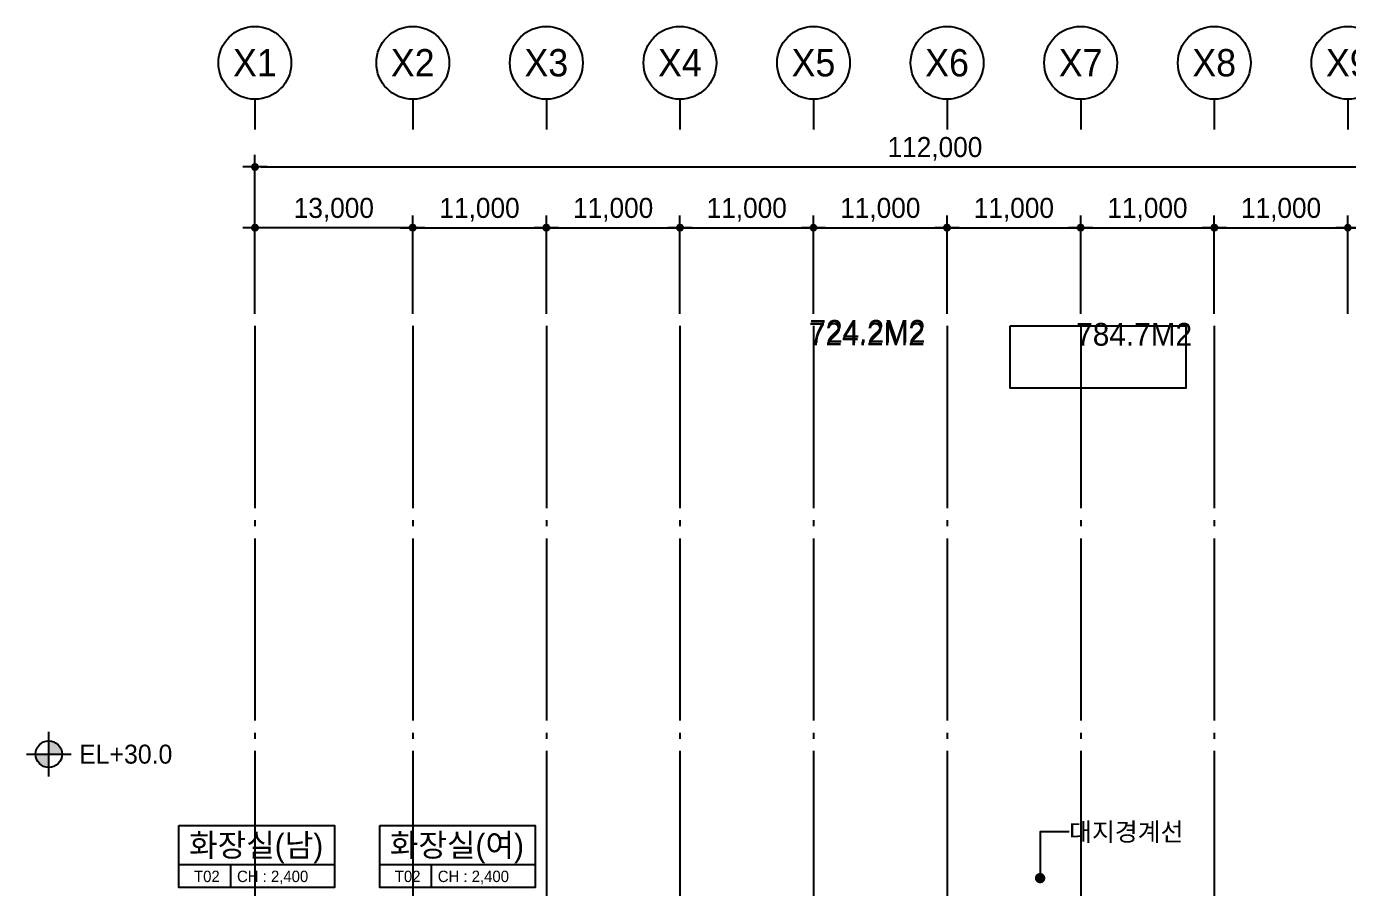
# Model space of a CAD drawing. Header units: millimetres. Extents: x 252735598 to 255219468, y 503841472 to 504550014.
# Drawn here: x 252861560 to 252970352, y 504479102 to 504550014 of the extents above; entities that cross this region are included whole.
import ezdxf
from ezdxf.enums import TextEntityAlignment as Align

# ---------------------------------------------------------------- set-up
doc = ezdxf.new("R2010")
doc.units = ezdxf.units.MM
doc.linetypes.add('CEN', pattern=[35, 30, -2, 1, -2])
for name, color, linetype in [('4A.TEC CEN', 1, 'CEN'), ('4A.TEC DIM', 7, 'Continuous'), ('4A.TEC TEXT', 7, 'Continuous'), ('4A.TEC TEXT 1', 3, 'Continuous'), ('4A.TEC TEXT 2', 3, 'Continuous'), ('4A.TEC 심볼', 7, 'Continuous')]:
    doc.layers.add(name, color=color, linetype=linetype)
doc.styles.add('돋움', font='')
doc.styles.get('돋움').set_extended_font_data('돋움')
doc.dimstyles.new('DIM_600(외부치수)', dxfattribs={"dimscale": 400, "dimtxt": 3.3, "dimasz": 1, "dimexe": 2, "dimexo": 2, "dimgap": 1, "dimtad": 1, "dimdec": 0, "dimdsep": 46, "dimlunit": 6, "dimtxsty": '돋움', "dimblk1": 'DIMDOT', "dimblk2": 'DIMDOT', "dimsah": 1, "dimcen": 2.5, "dimdle": 1.5, "dimclrd": 8, "dimclre": 8, "dimclrt": 3, "dimadec": 0, "dimazin": 0, "dimtfac": 1, "dimtdec": 0, "dimtix": 1, "dimtmove": 2, "dimatfit": 3, "dimldrblk": 'DIMDOT', "dimfxl": 1, "dimtvp": 1, "dimtolj": 1, "dimtzin": 0, "dimarcsym": 0})

# ---------------------------------------------------------------- blocks, each defined once
blk = doc.blocks.new('DIMDOT')
at = {"color": 0}
blk.add_line((-2, 0), (2, 0), dxfattribs=at)
for radius in [0.5, 0.25]:
    blk.add_circle((0, 0), radius, dxfattribs=at)
blk = doc.blocks.new('*D94')
at = {"layer": '4A.TEC DIM', "color": 8, "lineweight": -2, "transparency": 16777216}
for p, q in [((169308, -38163), (169308, -25069)), ((169808, -26069), (280808, -26069)), ((281308, -38163), (281308, -25069))]:
    blk.add_line(p, q, dxfattribs=at)
at = {"layer": 'Defpoints', "color": 0, "transparency": 16777216}
for p in [(281308, -26069), (169308, -39163), (281308, -39163)]:
    blk.add_point(p, dxfattribs=at)
at = {"layer": '4A.TEC DIM', "color": 8, "lineweight": -2, "transparency": 16777216, "xscale": 500, "yscale": 500, "zscale": 500, "rotation": 180}
blk.add_blockref('DIMDOT', (169308, -26069), dxfattribs=at)
at = {"layer": '4A.TEC DIM', "color": 8, "lineweight": -2, "transparency": 16777216, "xscale": 500, "yscale": 500, "zscale": 500}
blk.add_blockref('DIMDOT', (281308, -26069), dxfattribs=at)
at = {"layer": '4A.TEC DIM', "color": 3, "transparency": 16777216, "insert": (225308, -24584), "char_height": 1650, "attachment_point": 5, "style": '돋움'}
blk.add_mtext('\\A1;112,000', dxfattribs=at)
blk = doc.blocks.new('ccs122')
at = {"layer": '4A.TEC 심볼'}
blk.add_line((0, 8), (0, 3), dxfattribs=at)
blk.add_circle((0, 14), 6, dxfattribs=at)
at = {"layer": '4A.TEC TEXT 2', "color": 3, "style": '돋움'}
blk.add_attdef('NO', text='', height=4.5, dxfattribs=at).set_placement((-0.01, 14.02), align=Align.MIDDLE_CENTER)
blk = doc.blocks.new('*D103')
at = {"layer": '4A.TEC DIM', "color": 8, "lineweight": -2, "transparency": 16777216}
for p, q in [((169308, -38163), (169308, -30082)), ((182308, -38163), (182308, -30082)), ((181808, -31082), (169808, -31082))]:
    blk.add_line(p, q, dxfattribs=at)
at = {"layer": 'Defpoints', "color": 0, "transparency": 16777216}
for p in [(169308, -31082), (169308, -39163), (182308, -39163)]:
    blk.add_point(p, dxfattribs=at)
at = {"layer": '4A.TEC DIM', "color": 8, "lineweight": -2, "transparency": 16777216, "xscale": 500, "yscale": 500, "zscale": 500, "rotation": 180}
blk.add_blockref('DIMDOT', (169308, -31082), dxfattribs=at)
at = {"layer": '4A.TEC DIM', "color": 8, "lineweight": -2, "transparency": 16777216, "xscale": 500, "yscale": 500, "zscale": 500}
blk.add_blockref('DIMDOT', (182308, -31082), dxfattribs=at)
at = {"layer": '4A.TEC DIM', "color": 3, "transparency": 16777216, "insert": (175808, -29597), "char_height": 1650, "attachment_point": 5, "style": '돋움'}
blk.add_mtext('\\A1;13,000', dxfattribs=at)
blk = doc.blocks.new('*D106')
at = {"layer": '4A.TEC DIM', "color": 8, "lineweight": -2, "transparency": 16777216}
for p, q in [((259308, -38163), (259308, -30082)), ((270308, -38163), (270308, -30082)), ((259808, -31082), (269808, -31082))]:
    blk.add_line(p, q, dxfattribs=at)
at = {"layer": 'Defpoints', "color": 0, "transparency": 16777216}
for p in [(270308, -31082), (259308, -39163), (270308, -39163)]:
    blk.add_point(p, dxfattribs=at)
at = {"layer": '4A.TEC DIM', "color": 8, "lineweight": -2, "transparency": 16777216, "xscale": 500, "yscale": 500, "zscale": 500, "rotation": 180}
blk.add_blockref('DIMDOT', (259308, -31082), dxfattribs=at)
at = {"layer": '4A.TEC DIM', "color": 8, "lineweight": -2, "transparency": 16777216, "xscale": 500, "yscale": 500, "zscale": 500}
blk.add_blockref('DIMDOT', (270308, -31082), dxfattribs=at)
at = {"layer": '4A.TEC DIM', "color": 3, "transparency": 16777216, "insert": (264808, -29597), "char_height": 1650, "attachment_point": 5, "style": '돋움'}
blk.add_mtext('\\A1;11,000', dxfattribs=at)
blk = doc.blocks.new('*D107')
at = {"layer": '4A.TEC DIM', "color": 8, "lineweight": -2, "transparency": 16777216}
for p, q in [((248308, -38163), (248308, -30082)), ((259308, -38163), (259308, -30082)), ((248808, -31082), (258808, -31082))]:
    blk.add_line(p, q, dxfattribs=at)
at = {"layer": 'Defpoints', "color": 0, "transparency": 16777216}
for p in [(259308, -31082), (248308, -39163), (259308, -39163)]:
    blk.add_point(p, dxfattribs=at)
at = {"layer": '4A.TEC DIM', "color": 8, "lineweight": -2, "transparency": 16777216, "xscale": 500, "yscale": 500, "zscale": 500, "rotation": 180}
blk.add_blockref('DIMDOT', (248308, -31082), dxfattribs=at)
at = {"layer": '4A.TEC DIM', "color": 8, "lineweight": -2, "transparency": 16777216, "xscale": 500, "yscale": 500, "zscale": 500}
blk.add_blockref('DIMDOT', (259308, -31082), dxfattribs=at)
at = {"layer": '4A.TEC DIM', "color": 3, "transparency": 16777216, "insert": (253808, -29597), "char_height": 1650, "attachment_point": 5, "style": '돋움'}
blk.add_mtext('\\A1;11,000', dxfattribs=at)
blk = doc.blocks.new('*D108')
at = {"layer": '4A.TEC DIM', "color": 8, "lineweight": -2, "transparency": 16777216}
for p, q in [((237308, -38163), (237308, -30082)), ((248308, -38163), (248308, -30082)), ((237808, -31082), (247808, -31082))]:
    blk.add_line(p, q, dxfattribs=at)
at = {"layer": 'Defpoints', "color": 0, "transparency": 16777216}
for p in [(248308, -31082), (237308, -39163), (248308, -39163)]:
    blk.add_point(p, dxfattribs=at)
at = {"layer": '4A.TEC DIM', "color": 8, "lineweight": -2, "transparency": 16777216, "xscale": 500, "yscale": 500, "zscale": 500, "rotation": 180}
blk.add_blockref('DIMDOT', (237308, -31082), dxfattribs=at)
at = {"layer": '4A.TEC DIM', "color": 8, "lineweight": -2, "transparency": 16777216, "xscale": 500, "yscale": 500, "zscale": 500}
blk.add_blockref('DIMDOT', (248308, -31082), dxfattribs=at)
at = {"layer": '4A.TEC DIM', "color": 3, "transparency": 16777216, "insert": (242808, -29597), "char_height": 1650, "attachment_point": 5, "style": '돋움'}
blk.add_mtext('\\A1;11,000', dxfattribs=at)
blk = doc.blocks.new('*D109')
at = {"layer": '4A.TEC DIM', "color": 8, "lineweight": -2, "transparency": 16777216}
for p, q in [((226308, -38163), (226308, -30082)), ((237308, -38163), (237308, -30082)), ((226808, -31082), (236808, -31082))]:
    blk.add_line(p, q, dxfattribs=at)
at = {"layer": 'Defpoints', "color": 0, "transparency": 16777216}
for p in [(237308, -31082), (226308, -39163), (237308, -39163)]:
    blk.add_point(p, dxfattribs=at)
at = {"layer": '4A.TEC DIM', "color": 8, "lineweight": -2, "transparency": 16777216, "xscale": 500, "yscale": 500, "zscale": 500, "rotation": 180}
blk.add_blockref('DIMDOT', (226308, -31082), dxfattribs=at)
at = {"layer": '4A.TEC DIM', "color": 8, "lineweight": -2, "transparency": 16777216, "xscale": 500, "yscale": 500, "zscale": 500}
blk.add_blockref('DIMDOT', (237308, -31082), dxfattribs=at)
at = {"layer": '4A.TEC DIM', "color": 3, "transparency": 16777216, "insert": (231808, -29597), "char_height": 1650, "attachment_point": 5, "style": '돋움'}
blk.add_mtext('\\A1;11,000', dxfattribs=at)
blk = doc.blocks.new('*D110')
at = {"layer": '4A.TEC DIM', "color": 8, "lineweight": -2, "transparency": 16777216}
for p, q in [((215308, -38163), (215308, -30082)), ((226308, -38163), (226308, -30082)), ((215808, -31082), (225808, -31082))]:
    blk.add_line(p, q, dxfattribs=at)
at = {"layer": 'Defpoints', "color": 0, "transparency": 16777216}
for p in [(226308, -31082), (215308, -39163), (226308, -39163)]:
    blk.add_point(p, dxfattribs=at)
at = {"layer": '4A.TEC DIM', "color": 8, "lineweight": -2, "transparency": 16777216, "xscale": 500, "yscale": 500, "zscale": 500, "rotation": 180}
blk.add_blockref('DIMDOT', (215308, -31082), dxfattribs=at)
at = {"layer": '4A.TEC DIM', "color": 8, "lineweight": -2, "transparency": 16777216, "xscale": 500, "yscale": 500, "zscale": 500}
blk.add_blockref('DIMDOT', (226308, -31082), dxfattribs=at)
at = {"layer": '4A.TEC DIM', "color": 3, "transparency": 16777216, "insert": (220808, -29597), "char_height": 1650, "attachment_point": 5, "style": '돋움'}
blk.add_mtext('\\A1;11,000', dxfattribs=at)
blk = doc.blocks.new('*D111')
at = {"layer": '4A.TEC DIM', "color": 8, "lineweight": -2, "transparency": 16777216}
for p, q in [((204308, -38163), (204308, -30082)), ((215308, -38163), (215308, -30082)), ((204808, -31082), (214808, -31082))]:
    blk.add_line(p, q, dxfattribs=at)
at = {"layer": 'Defpoints', "color": 0, "transparency": 16777216}
for p in [(215308, -31082), (204308, -39163), (215308, -39163)]:
    blk.add_point(p, dxfattribs=at)
at = {"layer": '4A.TEC DIM', "color": 8, "lineweight": -2, "transparency": 16777216, "xscale": 500, "yscale": 500, "zscale": 500, "rotation": 180}
blk.add_blockref('DIMDOT', (204308, -31082), dxfattribs=at)
at = {"layer": '4A.TEC DIM', "color": 8, "lineweight": -2, "transparency": 16777216, "xscale": 500, "yscale": 500, "zscale": 500}
blk.add_blockref('DIMDOT', (215308, -31082), dxfattribs=at)
at = {"layer": '4A.TEC DIM', "color": 3, "transparency": 16777216, "insert": (209808, -29597), "char_height": 1650, "attachment_point": 5, "style": '돋움'}
blk.add_mtext('\\A1;11,000', dxfattribs=at)
blk = doc.blocks.new('*D112')
at = {"layer": '4A.TEC DIM', "color": 8, "lineweight": -2, "transparency": 16777216}
for p, q in [((193308, -38163), (193308, -30082)), ((204308, -38163), (204308, -30082)), ((193808, -31082), (203808, -31082))]:
    blk.add_line(p, q, dxfattribs=at)
at = {"layer": 'Defpoints', "color": 0, "transparency": 16777216}
for p in [(204308, -31082), (193308, -39163), (204308, -39163)]:
    blk.add_point(p, dxfattribs=at)
at = {"layer": '4A.TEC DIM', "color": 8, "lineweight": -2, "transparency": 16777216, "xscale": 500, "yscale": 500, "zscale": 500, "rotation": 180}
blk.add_blockref('DIMDOT', (193308, -31082), dxfattribs=at)
at = {"layer": '4A.TEC DIM', "color": 8, "lineweight": -2, "transparency": 16777216, "xscale": 500, "yscale": 500, "zscale": 500}
blk.add_blockref('DIMDOT', (204308, -31082), dxfattribs=at)
at = {"layer": '4A.TEC DIM', "color": 3, "transparency": 16777216, "insert": (198808, -29597), "char_height": 1650, "attachment_point": 5, "style": '돋움'}
blk.add_mtext('\\A1;11,000', dxfattribs=at)
blk = doc.blocks.new('*D113')
at = {"layer": '4A.TEC DIM', "color": 8, "lineweight": -2, "transparency": 16777216}
for p, q in [((182308, -38163), (182308, -30082)), ((193308, -38163), (193308, -30082)), ((182808, -31082), (192808, -31082))]:
    blk.add_line(p, q, dxfattribs=at)
at = {"layer": 'Defpoints', "color": 0, "transparency": 16777216}
for p in [(193308, -31082), (182308, -39163), (193308, -39163)]:
    blk.add_point(p, dxfattribs=at)
at = {"layer": '4A.TEC DIM', "color": 8, "lineweight": -2, "transparency": 16777216, "xscale": 500, "yscale": 500, "zscale": 500, "rotation": 180}
blk.add_blockref('DIMDOT', (182308, -31082), dxfattribs=at)
at = {"layer": '4A.TEC DIM', "color": 8, "lineweight": -2, "transparency": 16777216, "xscale": 500, "yscale": 500, "zscale": 500}
blk.add_blockref('DIMDOT', (193308, -31082), dxfattribs=at)
at = {"layer": '4A.TEC DIM', "color": 3, "transparency": 16777216, "insert": (187808, -29597), "char_height": 1650, "attachment_point": 5, "style": '돋움'}
blk.add_mtext('\\A1;11,000', dxfattribs=at)
blk = doc.blocks.new('FL-LEVEL1')
at = {"layer": '4A.TEC 심볼', "linetype": 'ByBlock'}
h = blk.add_hatch(color=256, dxfattribs=at)
h.paths.add_polyline_path([(295, 175), (295, 0), (470, 0, 0.414214)])
h.paths.add_polyline_path([(295, 0), (120, 0, 0.414214), (295, -175)])
for p, q in [((295, -295), (295, 295)), ((0, 0), (590, 0))]:
    blk.add_line(p, q, dxfattribs=at)
blk.add_circle((295, 0), 175, dxfattribs=at)
at = {"layer": '4A.TEC TEXT 2', "color": 3, "linetype": 'ByBlock', "style": '돋움'}
blk.add_attdef('FL', text='', height=250, dxfattribs=at).set_placement((695, 0), align=Align.MIDDLE_LEFT)
blk = doc.blocks.new('dwg9CDF')
at = {"layer": '4A.TEC 심볼', "color": 3, "linetype": 'ByBlock'}
ref = blk.add_blockref('FL-LEVEL1', (150493, -74424, 31666), dxfattribs=dict(at, xscale=6.250000000000405, yscale=6.250000000000405, zscale=6.250000000000405))
ref.add_attrib('FL', 'EL+30.0', dxfattribs={"layer": '4A.TEC TEXT 1', "color": 3, "linetype": 'ByBlock', "height": 1562.5, "style": '돋움'}).set_placement((154837, -74424, 31666), align=Align.MIDDLE_LEFT)
blk = doc.blocks.new('dwgFD3B')
at = {"layer": '4A.TEC CEN', "color": 250, "ltscale": 500, "elevation": -3333.33}
for points in [[(169307.63, -39163.16), (169307.63, -267000)], [(182307.63, -39163.16), (182307.63, -267000)], [(193307.63, -39163.16), (193307.63, -267000)], [(204307.63, -39163.16), (204307.63, -267000)], [(215307.63, -39163.16), (215307.63, -267000)], [(226307.63, -39163.16), (226307.63, -267000)], [(237307.63, -39163.16), (237307.63, -267000)], [(248307.63, -39163.16), (248307.63, -267000)]]:
    blk.add_lwpolyline(points, dxfattribs=at)
at = {"layer": '4A.TEC 심볼'}
ref = blk.add_blockref('ccs122', (169307.63, -24500.01, 1666.22), dxfattribs=dict(at, xscale=499.9999977496833, yscale=499.9999977496833, zscale=499.9999977496833))
ref.add_attrib('NO', 'X1', dxfattribs={"layer": '0', "color": 3, "height": 2250, "style": '돋움'}).set_placement((169304.55, -17491.05, 1666.22), align=Align.MIDDLE_CENTER)
ref = blk.add_blockref('ccs122', (182307.63, -24500, -3333.78), dxfattribs=dict(at, xscale=499.9999977496833, yscale=499.9999977496833, zscale=499.9999977496833))
ref.add_attrib('NO', 'X2', dxfattribs={"layer": '0', "color": 3, "height": 2250, "style": '돋움'}).set_placement((182304.55, -17491.04, -3333.78), align=Align.MIDDLE_CENTER)
ref = blk.add_blockref('ccs122', (193307.63, -24500, -3333.78), dxfattribs=dict(at, xscale=499.9999977496833, yscale=499.9999977496833, zscale=499.9999977496833))
ref.add_attrib('NO', 'X3', dxfattribs={"layer": '0', "color": 3, "height": 2250, "style": '돋움'}).set_placement((193304.55, -17491.04, -3333.78), align=Align.MIDDLE_CENTER)
ref = blk.add_blockref('ccs122', (204307.63, -24500, -3333.78), dxfattribs=dict(at, xscale=499.9999977496833, yscale=499.9999977496833, zscale=499.9999977496833))
ref.add_attrib('NO', 'X4', dxfattribs={"layer": '0', "color": 3, "height": 2250, "style": '돋움'}).set_placement((204304.55, -17491.04, -3333.78), align=Align.MIDDLE_CENTER)
ref = blk.add_blockref('ccs122', (215307.63, -24500, -3333.78), dxfattribs=dict(at, xscale=499.9999977496833, yscale=499.9999977496833, zscale=499.9999977496833))
ref.add_attrib('NO', 'X5', dxfattribs={"layer": '0', "color": 3, "height": 2250, "style": '돋움'}).set_placement((215304.55, -17491.04, -3333.78), align=Align.MIDDLE_CENTER)
ref = blk.add_blockref('ccs122', (226307.63, -24500, -3333.78), dxfattribs=dict(at, xscale=499.9999977496833, yscale=499.9999977496833, zscale=499.9999977496833))
ref.add_attrib('NO', 'X6', dxfattribs={"layer": '0', "color": 3, "height": 2250, "style": '돋움'}).set_placement((226304.55, -17491.04, -3333.78), align=Align.MIDDLE_CENTER)
ref = blk.add_blockref('ccs122', (237307.63, -24499.99, -3333.78), dxfattribs=dict(at, xscale=499.9999977496833, yscale=499.9999977496833, zscale=499.9999977496833))
ref.add_attrib('NO', 'X7', dxfattribs={"layer": '0', "color": 3, "height": 2250, "style": '돋움'}).set_placement((237304.55, -17491.04, -3333.78), align=Align.MIDDLE_CENTER)
ref = blk.add_blockref('ccs122', (248307.63, -24500, -3333.78), dxfattribs=dict(at, xscale=499.9999977496833, yscale=499.9999977496833, zscale=499.9999977496833))
ref.add_attrib('NO', 'X8', dxfattribs={"layer": '0', "color": 3, "height": 2250, "style": '돋움'}).set_placement((248304.55, -17491.04, -3333.78), align=Align.MIDDLE_CENTER)
ref = blk.add_blockref('ccs122', (259307.63, -24499.99, -3333.78), dxfattribs=dict(at, xscale=499.9999977496833, yscale=499.9999977496833, zscale=499.9999977496833))
ref.add_attrib('NO', 'X9', dxfattribs={"layer": '0', "color": 3, "height": 2250, "style": '돋움'}).set_placement((259304.55, -17491.04, -3333.78), align=Align.MIDDLE_CENTER)
at = {"layer": '4A.TEC DIM'}
for base, p1, p2, picture, middle in [((281307.63, -26068.86, 1666.22), (169307.63, -39163.16, 1666.22), (281307.63, -39163.16, 1666.22), '*D94', (225307.63, -24583.79, 1666.22)), ((169307.63, -31081.58, 1666.22), (182307.63, -39163.16, 1666.22), (169307.63, -39163.16, 1666.22), '*D103', (175807.63, -29596.51, 1666.22))]:
    dim = blk.add_linear_dim(base=base, p1=p1, p2=p2, dimstyle='DIM_600(외부치수)', override={"dimscale": 500, "dimdec": 1, "dimtxsty": '돋움', "dimblk1": 'DIMDOT', "dimblk2": 'DIMDOT'}, dxfattribs=at)
    dim.commit()
    dim.dimension.update_dxf_attribs({"geometry": picture, "text_midpoint": middle})
for base, p1, p2, picture, middle in [((193307.63, -31081.58, 1666.67), (182307.63, -39163.16, 1666.67), (193307.63, -39163.16, 1666.67), '*D113', (187807.63, -29596.51, 1666.67)), ((204307.63, -31081.58, 6666.22), (193307.63, -39163.16, 6666.22), (204307.63, -39163.16, 6666.22), '*D112', (198807.63, -29596.51, 6666.22)), ((215307.63, -31081.58, 1666.22), (204307.63, -39163.16, 1666.22), (215307.63, -39163.16, 1666.22), '*D111', (209807.63, -29596.51, 1666.22)), ((226307.63, -31081.58, 1666.22), (215307.63, -39163.16, 1666.22), (226307.63, -39163.16, 1666.22), '*D110', (220807.63, -29596.51, 1666.22)), ((237307.63, -31081.58, 1666.22), (226307.63, -39163.16, 1666.22), (237307.63, -39163.16, 1666.22), '*D109', (231807.63, -29596.51, 1666.22)), ((248307.63, -31081.58, 11666.22), (237307.63, -39163.16, 11666.22), (248307.63, -39163.16, 11666.22), '*D108', (242807.63, -29596.51, 11666.22)), ((259307.63, -31081.58, 6666.22), (248307.63, -39163.16, 6666.22), (259307.63, -39163.16, 6666.22), '*D107', (253807.63, -29596.51, 6666.22)), ((270307.63, -31081.58, 1666.22), (259307.63, -39163.16, 1666.22), (270307.63, -39163.16, 1666.22), '*D106', (264807.63, -29596.51, 1666.22))]:
    dim = blk.add_linear_dim(base=base, p1=p1, p2=p2, angle=180, dimstyle='DIM_600(외부치수)', override={"dimscale": 500, "dimdec": 1, "dimtxsty": '돋움', "dimblk1": 'DIMDOT', "dimblk2": 'DIMDOT'}, dxfattribs=at)
    dim.commit()
    dim.dimension.update_dxf_attribs({"geometry": picture, "text_midpoint": middle})

msp = doc.modelspace()

# ---------------------------------------------------------------- linework, layer by layer
at = {"layer": '4A.TEC 심볼'}
for p, q in [((252886917.3, 504480977.5), (252874117.4, 504480977.5)), ((252878367.4, 504480977.5), (252878367.4, 504479102.5)), ((252903449.2, 504480977.5), (252890649.3, 504480977.5)), ((252894899.3, 504480977.5), (252894899.3, 504479102.5))]:
    msp.add_line(p, q, dxfattribs=at)
for points in [[(252942568.2, 504525351), (252957034.8, 504525351), (252957034.8, 504520226), (252942568.2, 504520226)], [(252942568.2, 504525351), (252957034.8, 504525351), (252957034.8, 504520226), (252942568.2, 504520226)], [(252874117.4, 504484227.5), (252886917.3, 504484227.5), (252886917.3, 504479102.5), (252874117.4, 504479102.5)], [(252890649.3, 504484227.5), (252903449.2, 504484227.5), (252903449.2, 504479102.5), (252890649.3, 504479102.5)]]:
    msp.add_lwpolyline(points, close=True, dxfattribs=at)
at = {"layer": '4A.TEC 심볼', "color": 1, "elevation": -6667.1}
msp.add_lwpolyline([(252947421.2, 504483688.1), (252945033.8, 504483688.1), (252945033.8, 504479880.3)], dxfattribs=at)
at = {"layer": '4A.TEC 심볼', "color": 1, "const_width": 427, "elevation": -6667.1}
msp.add_lwpolyline([(252944820.3, 504479880.3, 1), (252945247.3, 504479880.3, 1)], format="xyb", close=True, dxfattribs=at)

# ---------------------------------------------------------------- block references
for name, p in [('dwgFD3B', (252711066.5, 504564514.2, 3333.3)), ('dwg9CDF', (252711066.5, 504564514.2, -1666.7))]:
    msp.add_blockref(name, p)

# ---------------------------------------------------------------- texts
at = {"layer": '4A.TEC TEXT', "color": 1, "style": '돋움'}
for s, p in [('724.2M2', (252930766, 504524688.4)), ('724.2M2', (252930766, 504524688.4)), ('724.2M2', (252930820.7, 504524906.9)), ('724.2M2', (252930820.7, 504524906.9)), ('724.2M2', (252930820.7, 504524906.9)), ('784.7M2', (252952779.6, 504524662.6)), ('784.7M2', (252952779.6, 504524662.6))]:
    msp.add_text(s, height=1875, dxfattribs=at).set_placement(p, align=Align.MIDDLE_CENTER)
at = {"layer": '4A.TEC TEXT', "style": '돋움'}
msp.add_text('대지경계선', height=1500, dxfattribs=at).set_placement((252947421.2, 504483688.1, -6667.1), align=Align.MIDDLE_LEFT)
at = {"layer": '4A.TEC TEXT', "color": 3, "style": '돋움'}
for s, height, p in [('화장실(남)', 1875, (252880474.9, 504482598.3)), ('화장실(여)', 1875, (252897006.7, 504482598.3)), ('T02', 937.5, (252876421.7, 504480025.6)), ('T02', 937.5, (252892953.6, 504480025.6))]:
    msp.add_text(s, height=height, dxfattribs=at).set_placement(p, align=Align.MIDDLE_CENTER)
for p in [(252878903.5, 504480025.6), (252895435.4, 504480025.6)]:
    msp.add_text('CH : 2,400', height=937.5, dxfattribs=at).set_placement(p, align=Align.MIDDLE_LEFT)

doc.saveas('drawing.dxf')
